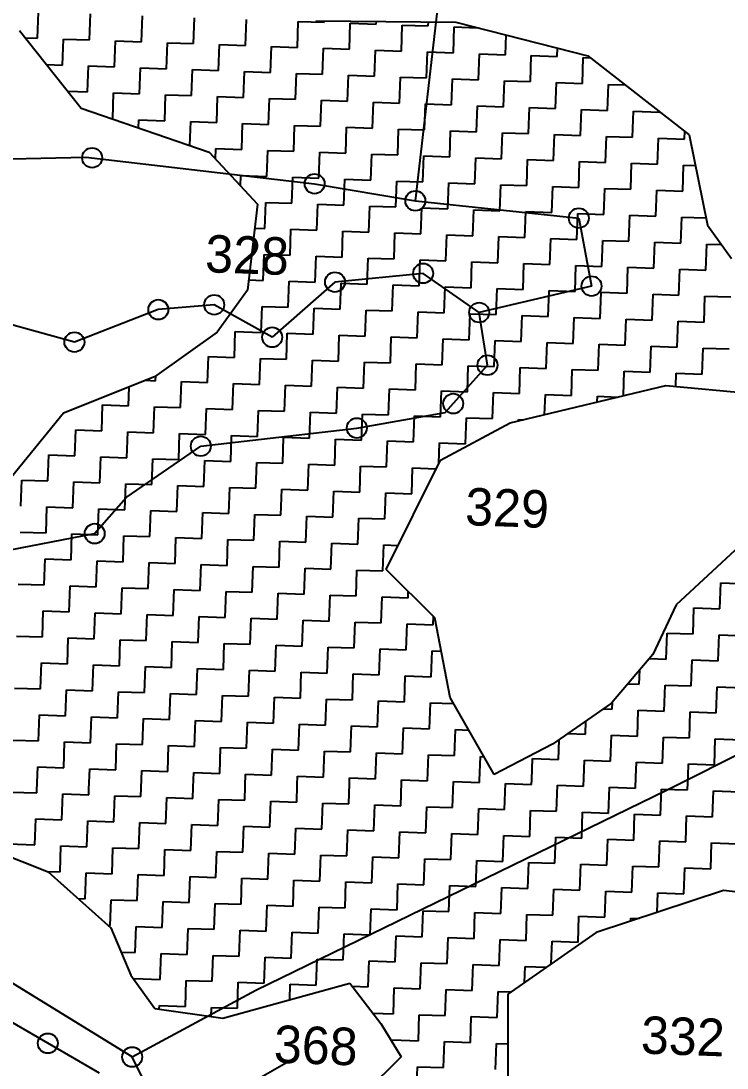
# Model space of a CAD drawing. Header units: metres. Extents: x 287345 to 291891, y 1993918 to 1999987.
# Drawn here: x 289343.8 to 289616.9, y 1997532 to 1997937 of the extents above; entities that cross this region are included whole.
import ezdxf
from ezdxf.enums import TextEntityAlignment as Align

# ---------------------------------------------------------------- set-up
doc = ezdxf.new("R2010")
doc.units = ezdxf.units.M
doc.header["$MEASUREMENT"] = 0
for name, color, linetype in [('POLY_HATCH', 12, 'Continuous'), ('POLY_PARCEL', 6, 'Continuous'), ('POLY_ROAD', 30, 'Continuous'), ('TEXT_PARCEL', 7, 'Continuous')]:
    doc.layers.add(name, color=color, linetype=linetype)
doc.styles.get("Standard").update_dxf_attribs({"font": 'arial.ttf'})
doc.styles.add('TEXT_MAP', font='')
doc.styles.get('TEXT_MAP').set_extended_font_data('Kruti Dev 050')
doc.dimstyles.get("Standard").update_dxf_attribs({"dimtxt": 0.18, "dimasz": 0.18, "dimexe": 0.18, "dimexo": 0.0625, "dimgap": 0.09, "dimtad": 0, "dimtih": 1, "dimtoh": 1, "dimdec": 4, "dimzin": 0, "dimdsep": 46, "dimtxsty": 'Standard', "dimcen": 0.09, "dimadec": 0, "dimazin": 0, "dimtfac": 1, "dimtdec": 4, "dimtofl": 0, "dimtmove": 0, "dimatfit": 3, "dimfxl": 1, "dimtolj": 1, "dimtzin": 0, "dimarcsym": 0})

msp = doc.modelspace()

# ---------------------------------------------------------------- linework, layer by layer
for centre in [(289371.3, 1997884.07), (289457.38, 1997874.03), (289496.35, 1997867.43), (289559.56, 1997860.75), (289499.34, 1997839.37), (289465.25, 1997836), (289564.51, 1997834.45), (289418.54, 1997827.21), (289396.91, 1997825.36), (289521.03, 1997824.23), (289440.97, 1997814.66), (289364.45, 1997812.79), (289524.23, 1997803.87), (289510.99, 1997789), (289473.7, 1997779.54), (289413.34, 1997772.53), (289372.28, 1997738.72), (289354.16, 1997541.58), (289386.8, 1997536.29)]:
    msp.add_circle(centre, 3.85)
at = {"layer": 'POLY_HATCH', "linetype": 'Continuous'}
for p, q in [((289350.17, 1997930.35), (289350.53, 1997940.41)), ((289370.28, 1997929.64), (289370.64, 1997939.7)), ((289390.39, 1997928.93), (289390.75, 1997938.99)), ((289410.5, 1997928.22), (289410.86, 1997938.27)), ((289430.61, 1997927.51), (289430.97, 1997937.56)), ((289450.72, 1997926.8), (289451.07, 1997936.85)), ((289451.07, 1997936.85), (289461.13, 1997936.5)), ((289461.13, 1997936.5), (289461.15, 1997936.99)), ((289470.83, 1997926.09), (289471.18, 1997936.14)), ((289471.18, 1997936.14), (289481.24, 1997935.78)), ((289481.24, 1997935.78), (289481.27, 1997936.8)), ((289490.94, 1997925.37), (289491.29, 1997935.43)), ((289491.29, 1997935.43), (289501.35, 1997935.07)), ((289501.35, 1997935.07), (289501.4, 1997936.6)), ((289511.05, 1997924.66), (289511.4, 1997934.72)), ((289511.4, 1997934.72), (289520.32, 1997934.4)), ((289531.16, 1997923.95), (289531.43, 1997931.59)), ((289345.34, 1997930.53), (289350.17, 1997930.35)), ((289359.87, 1997919.94), (289360.23, 1997930)), ((289360.23, 1997930), (289370.28, 1997929.64)), ((289379.98, 1997919.23), (289380.34, 1997929.29)), ((289380.34, 1997929.29), (289390.39, 1997928.93)), ((289400.09, 1997918.52), (289400.45, 1997928.58)), ((289400.45, 1997928.58), (289410.5, 1997928.22)), ((289420.2, 1997917.81), (289420.56, 1997927.86)), ((289420.56, 1997927.86), (289430.61, 1997927.51)), ((289440.31, 1997917.1), (289440.66, 1997927.15)), ((289440.66, 1997927.15), (289450.72, 1997926.8)), ((289460.42, 1997916.39), (289460.77, 1997926.44)), ((289460.77, 1997926.44), (289470.83, 1997926.09)), ((289480.53, 1997915.68), (289480.88, 1997925.73)), ((289480.88, 1997925.73), (289490.94, 1997925.37)), ((289500.64, 1997914.96), (289500.99, 1997925.02)), ((289500.99, 1997925.02), (289511.05, 1997924.66)), ((289520.74, 1997914.25), (289521.1, 1997924.31)), ((289521.1, 1997924.31), (289531.16, 1997923.95)), ((289540.85, 1997913.54), (289541.21, 1997923.59)), ((289541.21, 1997923.59), (289551.26, 1997923.24)), ((289551.26, 1997923.24), (289551.38, 1997926.53)), ((289353.6, 1997920.17), (289359.87, 1997919.94)), ((289369.57, 1997909.53), (289369.93, 1997919.59)), ((289369.93, 1997919.59), (289379.98, 1997919.23)), ((289560.96, 1997912.83), (289561.32, 1997922.88)), ((289561.32, 1997922.88), (289564.06, 1997922.79)), ((289389.68, 1997908.82), (289390.04, 1997918.88)), ((289390.04, 1997918.88), (289400.09, 1997918.52)), ((289409.79, 1997908.11), (289410.15, 1997918.17)), ((289410.15, 1997918.17), (289420.2, 1997917.81)), ((289429.9, 1997907.4), (289430.25, 1997917.45)), ((289430.25, 1997917.45), (289440.31, 1997917.1)), ((289450.01, 1997906.69), (289450.36, 1997916.74)), ((289450.36, 1997916.74), (289460.42, 1997916.39)), ((289470.12, 1997905.98), (289470.47, 1997916.03)), ((289470.47, 1997916.03), (289480.53, 1997915.68)), ((289490.23, 1997905.26), (289490.58, 1997915.32)), ((289490.58, 1997915.32), (289500.64, 1997914.96)), ((289510.33, 1997904.55), (289510.69, 1997914.61)), ((289510.69, 1997914.61), (289520.74, 1997914.25)), ((289530.44, 1997903.84), (289530.8, 1997913.9)), ((289530.8, 1997913.9), (289540.85, 1997913.54)), ((289550.55, 1997903.13), (289550.91, 1997913.18)), ((289550.91, 1997913.18), (289560.96, 1997912.83)), ((289570.66, 1997902.42), (289571.02, 1997912.47)), ((289571.02, 1997912.47), (289577.6, 1997912.24)), ((289361.87, 1997909.81), (289369.57, 1997909.53)), ((289379.27, 1997899.12), (289379.63, 1997909.18)), ((289379.63, 1997909.18), (289389.68, 1997908.82)), ((289399.38, 1997898.41), (289399.74, 1997908.47)), ((289399.74, 1997908.47), (289409.79, 1997908.11)), ((289419.49, 1997897.7), (289419.84, 1997907.76)), ((289419.84, 1997907.76), (289429.9, 1997907.4)), ((289439.6, 1997896.99), (289439.95, 1997907.04)), ((289439.95, 1997907.04), (289450.01, 1997906.69)), ((289459.71, 1997896.28), (289460.06, 1997906.33)), ((289460.06, 1997906.33), (289470.12, 1997905.98)), ((289479.82, 1997895.57), (289480.17, 1997905.62)), ((289480.17, 1997905.62), (289490.23, 1997905.26)), ((289499.92, 1997894.85), (289500.28, 1997904.91)), ((289500.28, 1997904.91), (289510.33, 1997904.55)), ((289520.03, 1997894.14), (289520.39, 1997904.2)), ((289520.39, 1997904.2), (289530.44, 1997903.84)), ((289540.14, 1997893.43), (289540.5, 1997903.49)), ((289540.5, 1997903.49), (289550.55, 1997903.13)), ((289560.25, 1997892.72), (289560.61, 1997902.77)), ((289560.61, 1997902.77), (289570.66, 1997902.42)), ((289379.01, 1997899.13), (289379.27, 1997899.12)), ((289389.21, 1997895.62), (289389.32, 1997898.77)), ((289389.32, 1997898.77), (289399.38, 1997898.41)), ((289580.36, 1997892.01), (289580.72, 1997902.06)), ((289580.72, 1997902.06), (289590.77, 1997901.71)), ((289590.77, 1997901.71), (289590.78, 1997901.97)), ((289409.11, 1997888.77), (289409.43, 1997898.06)), ((289409.43, 1997898.06), (289419.49, 1997897.7)), ((289429.19, 1997887.29), (289429.54, 1997897.35)), ((289429.54, 1997897.35), (289439.6, 1997896.99)), ((289449.3, 1997886.58), (289449.65, 1997896.63)), ((289449.65, 1997896.63), (289459.71, 1997896.28)), ((289469.4, 1997885.87), (289469.76, 1997895.92)), ((289469.76, 1997895.92), (289479.82, 1997895.57)), ((289489.51, 1997885.16), (289489.87, 1997895.21)), ((289489.87, 1997895.21), (289499.92, 1997894.85)), ((289509.62, 1997884.44), (289509.98, 1997894.5)), ((289509.98, 1997894.5), (289520.03, 1997894.14)), ((289529.73, 1997883.73), (289530.09, 1997893.79)), ((289530.09, 1997893.79), (289540.14, 1997893.43)), ((289549.84, 1997883.02), (289550.2, 1997893.08)), ((289550.2, 1997893.08), (289560.25, 1997892.72)), ((289569.95, 1997882.31), (289570.31, 1997892.36)), ((289570.31, 1997892.36), (289580.36, 1997892.01)), ((289590.06, 1997881.6), (289590.41, 1997891.65)), ((289590.41, 1997891.65), (289600.47, 1997891.3)), ((289600.47, 1997891.3), (289600.58, 1997894.34)), ((289418.99, 1997883.6), (289419.13, 1997887.65)), ((289419.13, 1997887.65), (289429.19, 1997887.29)), ((289438.89, 1997876.88), (289439.24, 1997886.93)), ((289439.24, 1997886.93), (289449.3, 1997886.58)), ((289458.99, 1997876.17), (289459.35, 1997886.22)), ((289459.35, 1997886.22), (289469.4, 1997885.87)), ((289479.1, 1997875.46), (289479.46, 1997885.51)), ((289479.46, 1997885.51), (289489.51, 1997885.16)), ((289499.21, 1997874.75), (289499.57, 1997884.8)), ((289499.57, 1997884.8), (289509.62, 1997884.44)), ((289519.32, 1997874.03), (289519.68, 1997884.09)), ((289519.68, 1997884.09), (289529.73, 1997883.73)), ((289539.43, 1997873.32), (289539.79, 1997883.38)), ((289539.79, 1997883.38), (289549.84, 1997883.02)), ((289559.54, 1997872.61), (289559.9, 1997882.67)), ((289559.9, 1997882.67), (289569.95, 1997882.31)), ((289579.65, 1997871.9), (289580, 1997881.95)), ((289580, 1997881.95), (289590.06, 1997881.6)), ((289599.76, 1997871.19), (289600.11, 1997881.24)), ((289600.11, 1997881.24), (289604.71, 1997881.08)), ((289428.69, 1997873.2), (289428.83, 1997877.24)), ((289428.83, 1997877.24), (289438.89, 1997876.88)), ((289448.58, 1997866.47), (289448.94, 1997876.52)), ((289448.94, 1997876.52), (289458.99, 1997876.17)), ((289468.69, 1997865.76), (289469.05, 1997875.81)), ((289469.05, 1997875.81), (289479.1, 1997875.46)), ((289488.8, 1997865.05), (289489.16, 1997875.1)), ((289489.16, 1997875.1), (289499.21, 1997874.75)), ((289508.91, 1997864.34), (289509.27, 1997874.39)), ((289509.27, 1997874.39), (289519.32, 1997874.03)), ((289529.02, 1997863.62), (289529.38, 1997873.68)), ((289529.38, 1997873.68), (289539.43, 1997873.32)), ((289549.13, 1997862.91), (289549.49, 1997872.97)), ((289549.49, 1997872.97), (289559.54, 1997872.61)), ((289569.24, 1997862.2), (289569.59, 1997872.26)), ((289569.59, 1997872.26), (289579.65, 1997871.9)), ((289589.35, 1997861.49), (289589.7, 1997871.54)), ((289589.7, 1997871.54), (289599.76, 1997871.19)), ((289438.17, 1997856.77), (289438.53, 1997866.83)), ((289438.53, 1997866.83), (289448.58, 1997866.47)), ((289458.28, 1997856.06), (289458.64, 1997866.11)), ((289458.64, 1997866.11), (289468.69, 1997865.76)), ((289478.39, 1997855.35), (289478.75, 1997865.4)), ((289478.75, 1997865.4), (289488.8, 1997865.05)), ((289498.5, 1997854.64), (289498.86, 1997864.69)), ((289498.86, 1997864.69), (289508.91, 1997864.34)), ((289518.61, 1997853.93), (289518.97, 1997863.98)), ((289518.97, 1997863.98), (289529.02, 1997863.62)), ((289538.72, 1997853.21), (289539.07, 1997863.27)), ((289539.07, 1997863.27), (289549.13, 1997862.91)), ((289558.83, 1997852.5), (289559.18, 1997862.56)), ((289559.18, 1997862.56), (289569.24, 1997862.2)), ((289578.94, 1997851.79), (289579.29, 1997861.84)), ((289579.29, 1997861.84), (289589.35, 1997861.49)), ((289599.05, 1997851.08), (289599.4, 1997861.13)), ((289599.4, 1997861.13), (289608.83, 1997860.8)), ((289434.23, 1997856.91), (289438.17, 1997856.77)), ((289447.87, 1997846.36), (289448.23, 1997856.42)), ((289448.23, 1997856.42), (289458.28, 1997856.06)), ((289467.98, 1997845.65), (289468.34, 1997855.7)), ((289468.34, 1997855.7), (289478.39, 1997855.35)), ((289488.09, 1997844.94), (289488.45, 1997854.99)), ((289488.45, 1997854.99), (289498.5, 1997854.64)), ((289508.2, 1997844.23), (289508.56, 1997854.28)), ((289508.56, 1997854.28), (289518.61, 1997853.93)), ((289528.31, 1997843.51), (289528.66, 1997853.57)), ((289528.66, 1997853.57), (289538.72, 1997853.21)), ((289548.42, 1997842.8), (289548.77, 1997852.86)), ((289548.77, 1997852.86), (289558.83, 1997852.5)), ((289568.53, 1997842.09), (289568.88, 1997852.15)), ((289568.88, 1997852.15), (289578.94, 1997851.79)), ((289588.64, 1997841.38), (289588.99, 1997851.43)), ((289588.99, 1997851.43), (289599.05, 1997851.08)), ((289608.74, 1997840.67), (289609.1, 1997850.72)), ((289609.1, 1997850.72), (289614.81, 1997850.52)), ((289437.46, 1997836.66), (289437.82, 1997846.72)), ((289437.82, 1997846.72), (289447.87, 1997846.36)), ((289457.57, 1997835.95), (289457.93, 1997846.01)), ((289457.93, 1997846.01), (289467.98, 1997845.65)), ((289477.68, 1997835.24), (289478.04, 1997845.29)), ((289478.04, 1997845.29), (289488.09, 1997844.94)), ((289497.79, 1997834.53), (289498.15, 1997844.58)), ((289498.15, 1997844.58), (289508.2, 1997844.23)), ((289517.9, 1997833.82), (289518.25, 1997843.87)), ((289518.25, 1997843.87), (289528.31, 1997843.51)), ((289538.01, 1997833.1), (289538.36, 1997843.16)), ((289538.36, 1997843.16), (289548.42, 1997842.8)), ((289558.12, 1997832.39), (289558.47, 1997842.45)), ((289558.47, 1997842.45), (289568.53, 1997842.09)), ((289578.23, 1997831.68), (289578.58, 1997841.74)), ((289578.58, 1997841.74), (289588.64, 1997841.38)), ((289598.33, 1997830.97), (289598.69, 1997841.02)), ((289598.69, 1997841.02), (289608.74, 1997840.67)), ((289431.84, 1997836.86), (289437.46, 1997836.66)), ((289447.16, 1997826.25), (289447.52, 1997836.31)), ((289447.52, 1997836.31), (289457.57, 1997835.95)), ((289467.27, 1997825.54), (289467.63, 1997835.59)), ((289467.63, 1997835.59), (289477.68, 1997835.24)), ((289487.38, 1997824.83), (289487.74, 1997834.88)), ((289487.74, 1997834.88), (289497.79, 1997834.53)), ((289507.49, 1997824.12), (289507.84, 1997834.17)), ((289507.84, 1997834.17), (289517.9, 1997833.82)), ((289527.6, 1997823.41), (289527.95, 1997833.46)), ((289527.95, 1997833.46), (289538.01, 1997833.1)), ((289547.71, 1997822.69), (289548.06, 1997832.75)), ((289548.06, 1997832.75), (289558.12, 1997832.39)), ((289567.82, 1997821.98), (289568.17, 1997832.04)), ((289568.17, 1997832.04), (289578.23, 1997831.68)), ((289587.92, 1997821.27), (289588.28, 1997831.33)), ((289588.28, 1997831.33), (289598.33, 1997830.97)), ((289608.03, 1997820.56), (289608.39, 1997830.61)), ((289608.39, 1997830.61), (289618.44, 1997830.26)), ((289436.75, 1997816.55), (289437.11, 1997826.61)), ((289437.11, 1997826.61), (289447.16, 1997826.25)), ((289456.86, 1997815.84), (289457.22, 1997825.9)), ((289457.22, 1997825.9), (289467.27, 1997825.54)), ((289476.97, 1997815.13), (289477.32, 1997825.18)), ((289477.32, 1997825.18), (289487.38, 1997824.83)), ((289497.08, 1997814.42), (289497.43, 1997824.47)), ((289497.43, 1997824.47), (289507.49, 1997824.12)), ((289517.19, 1997813.71), (289517.54, 1997823.76)), ((289517.54, 1997823.76), (289527.6, 1997823.41)), ((289537.3, 1997813), (289537.65, 1997823.05)), ((289537.65, 1997823.05), (289547.71, 1997822.69)), ((289557.4, 1997812.28), (289557.76, 1997822.34)), ((289557.76, 1997822.34), (289567.82, 1997821.98)), ((289577.51, 1997811.57), (289577.87, 1997821.63)), ((289577.87, 1997821.63), (289587.92, 1997821.27)), ((289597.62, 1997810.86), (289597.98, 1997820.92)), ((289597.98, 1997820.92), (289608.03, 1997820.56)), ((289426.34, 1997806.85), (289426.7, 1997816.91)), ((289426.7, 1997816.91), (289436.75, 1997816.55)), ((289446.45, 1997806.14), (289446.81, 1997816.2)), ((289446.81, 1997816.2), (289456.86, 1997815.84)), ((289466.56, 1997805.43), (289466.91, 1997815.49)), ((289466.91, 1997815.49), (289476.97, 1997815.13)), ((289486.67, 1997804.72), (289487.02, 1997814.77)), ((289487.02, 1997814.77), (289497.08, 1997814.42)), ((289506.78, 1997804.01), (289507.13, 1997814.06)), ((289507.13, 1997814.06), (289517.19, 1997813.71)), ((289526.89, 1997803.3), (289527.24, 1997813.35)), ((289527.24, 1997813.35), (289537.3, 1997813)), ((289546.99, 1997802.59), (289547.35, 1997812.64)), ((289547.35, 1997812.64), (289557.4, 1997812.28)), ((289567.1, 1997801.87), (289567.46, 1997811.93)), ((289567.46, 1997811.93), (289577.51, 1997811.57)), ((289587.21, 1997801.16), (289587.57, 1997811.22)), ((289587.57, 1997811.22), (289597.62, 1997810.86)), ((289607.32, 1997800.45), (289607.68, 1997810.5)), ((289607.68, 1997810.5), (289617.73, 1997810.15)), ((289415.93, 1997797.16), (289416.29, 1997807.21)), ((289416.29, 1997807.21), (289426.34, 1997806.85)), ((289436.04, 1997796.44), (289436.4, 1997806.5)), ((289436.4, 1997806.5), (289446.45, 1997806.14)), ((289456.15, 1997795.73), (289456.5, 1997805.79)), ((289456.5, 1997805.79), (289466.56, 1997805.43)), ((289476.26, 1997795.02), (289476.61, 1997805.08)), ((289476.61, 1997805.08), (289486.67, 1997804.72)), ((289496.37, 1997794.31), (289496.72, 1997804.36)), ((289496.72, 1997804.36), (289506.78, 1997804.01)), ((289516.48, 1997793.6), (289516.83, 1997803.65)), ((289516.83, 1997803.65), (289526.89, 1997803.3)), ((289536.58, 1997792.89), (289536.94, 1997802.94)), ((289536.94, 1997802.94), (289546.99, 1997802.59)), ((289556.69, 1997792.17), (289557.05, 1997802.23)), ((289557.05, 1997802.23), (289567.1, 1997801.87)), ((289576.82, 1997792.08), (289577.16, 1997801.52)), ((289577.16, 1997801.52), (289587.21, 1997801.16)), ((289391.92, 1997798.01), (289395.82, 1997797.87)), ((289395.82, 1997797.87), (289395.89, 1997799.73)), ((289405.52, 1997787.46), (289405.88, 1997797.51)), ((289405.88, 1997797.51), (289415.93, 1997797.16)), ((289597.09, 1997795.69), (289597.27, 1997800.81)), ((289597.27, 1997800.81), (289607.32, 1997800.45)), ((289385.41, 1997788.17), (289385.67, 1997795.52)), ((289425.63, 1997786.75), (289425.98, 1997796.8)), ((289425.98, 1997796.8), (289436.04, 1997796.44)), ((289445.74, 1997786.03), (289446.09, 1997796.09)), ((289446.09, 1997796.09), (289456.15, 1997795.73)), ((289465.85, 1997785.32), (289466.2, 1997795.38)), ((289466.2, 1997795.38), (289476.26, 1997795.02)), ((289485.96, 1997784.61), (289486.31, 1997794.67)), ((289486.31, 1997794.67), (289496.37, 1997794.31)), ((289506.07, 1997783.9), (289506.42, 1997793.95)), ((289506.42, 1997793.95), (289516.48, 1997793.6)), ((289526.17, 1997783.19), (289526.53, 1997793.24)), ((289526.53, 1997793.24), (289536.58, 1997792.89)), ((289546.36, 1997784.73), (289546.64, 1997792.53)), ((289546.64, 1997792.53), (289556.69, 1997792.17)), ((289566.67, 1997789.63), (289566.75, 1997791.82)), ((289566.75, 1997791.82), (289574.6, 1997791.54)), ((289375, 1997778.47), (289375.36, 1997788.52)), ((289375.36, 1997788.52), (289385.41, 1997788.17)), ((289395.11, 1997777.76), (289395.47, 1997787.81)), ((289395.47, 1997787.81), (289405.52, 1997787.46)), ((289415.22, 1997777.05), (289415.57, 1997787.1)), ((289415.57, 1997787.1), (289425.63, 1997786.75)), ((289435.33, 1997776.34), (289435.68, 1997786.39)), ((289435.68, 1997786.39), (289445.74, 1997786.03)), ((289455.44, 1997775.62), (289455.79, 1997785.68)), ((289455.79, 1997785.68), (289465.85, 1997785.32)), ((289475.55, 1997774.91), (289475.9, 1997784.97)), ((289475.9, 1997784.97), (289485.96, 1997784.61)), ((289495.65, 1997774.2), (289496.01, 1997784.26)), ((289496.01, 1997784.26), (289506.07, 1997783.9)), ((289515.76, 1997773.49), (289516.12, 1997783.54)), ((289516.12, 1997783.54), (289526.17, 1997783.19)), ((289536.21, 1997782.28), (289536.23, 1997782.83)), ((289536.23, 1997782.83), (289538.2, 1997782.76)), ((289364.59, 1997768.77), (289364.95, 1997778.83)), ((289364.95, 1997778.83), (289375, 1997778.47)), ((289384.7, 1997768.06), (289385.06, 1997778.11)), ((289385.06, 1997778.11), (289395.11, 1997777.76)), ((289404.81, 1997767.35), (289405.16, 1997777.4)), ((289405.16, 1997777.4), (289415.22, 1997777.05)), ((289424.92, 1997766.64), (289425.27, 1997776.69)), ((289425.27, 1997776.69), (289435.33, 1997776.34)), ((289445.03, 1997765.93), (289445.38, 1997775.98)), ((289445.38, 1997775.98), (289455.44, 1997775.62)), ((289465.14, 1997765.21), (289465.49, 1997775.27)), ((289465.49, 1997775.27), (289475.55, 1997774.91)), ((289485.24, 1997764.5), (289485.6, 1997774.56)), ((289485.6, 1997774.56), (289495.65, 1997774.2)), ((289505.43, 1997765.88), (289505.71, 1997773.84)), ((289505.71, 1997773.84), (289515.76, 1997773.49)), ((289354.18, 1997759.07), (289354.54, 1997769.13)), ((289354.54, 1997769.13), (289364.59, 1997768.77)), ((289374.29, 1997758.36), (289374.65, 1997768.42)), ((289374.65, 1997768.42), (289384.7, 1997768.06)), ((289394.4, 1997757.65), (289394.75, 1997767.7)), ((289394.75, 1997767.7), (289404.81, 1997767.35)), ((289414.51, 1997756.94), (289414.86, 1997766.99)), ((289414.86, 1997766.99), (289424.92, 1997766.64)), ((289434.62, 1997756.23), (289434.97, 1997766.28)), ((289434.97, 1997766.28), (289445.03, 1997765.93)), ((289454.73, 1997755.51), (289455.08, 1997765.57)), ((289455.08, 1997765.57), (289465.14, 1997765.21)), ((289474.83, 1997754.8), (289475.19, 1997764.86)), ((289475.19, 1997764.86), (289485.24, 1997764.5)), ((289494.94, 1997754.09), (289495.3, 1997764.15)), ((289495.3, 1997764.15), (289504.41, 1997763.82)), ((289343.77, 1997749.37), (289344.13, 1997759.43)), ((289344.13, 1997759.43), (289354.18, 1997759.07)), ((289363.88, 1997748.66), (289364.23, 1997758.72)), ((289364.23, 1997758.72), (289374.29, 1997758.36)), ((289383.99, 1997747.95), (289384.34, 1997758.01)), ((289384.34, 1997758.01), (289394.4, 1997757.65)), ((289404.1, 1997747.24), (289404.45, 1997757.29)), ((289404.45, 1997757.29), (289414.51, 1997756.94)), ((289424.21, 1997746.53), (289424.56, 1997756.58)), ((289424.56, 1997756.58), (289434.62, 1997756.23)), ((289444.31, 1997745.82), (289444.67, 1997755.87)), ((289444.67, 1997755.87), (289454.73, 1997755.51)), ((289464.42, 1997745.1), (289464.78, 1997755.16)), ((289464.78, 1997755.16), (289474.83, 1997754.8)), ((289484.53, 1997744.39), (289484.89, 1997754.45)), ((289484.89, 1997754.45), (289494.94, 1997754.09)), ((289353.47, 1997738.96), (289353.82, 1997749.02)), ((289353.82, 1997749.02), (289363.88, 1997748.66)), ((289373.58, 1997738.25), (289373.93, 1997748.31)), ((289373.93, 1997748.31), (289383.99, 1997747.95)), ((289393.69, 1997737.54), (289394.04, 1997747.6)), ((289394.04, 1997747.6), (289404.1, 1997747.24)), ((289413.8, 1997736.83), (289414.15, 1997746.88)), ((289414.15, 1997746.88), (289424.21, 1997746.53)), ((289433.9, 1997736.12), (289434.26, 1997746.17)), ((289434.26, 1997746.17), (289444.31, 1997745.82)), ((289454.01, 1997735.41), (289454.37, 1997745.46)), ((289454.37, 1997745.46), (289464.42, 1997745.1)), ((289474.12, 1997734.69), (289474.48, 1997744.75)), ((289474.48, 1997744.75), (289484.53, 1997744.39)), ((289494.59, 1997744.04), (289494.61, 1997744.04)), ((289494.59, 1997743.98), (289494.59, 1997744.04)), ((289343.41, 1997739.32), (289353.47, 1997738.96)), ((289363.17, 1997728.55), (289363.52, 1997738.61)), ((289363.52, 1997738.61), (289373.58, 1997738.25)), ((289383.28, 1997727.84), (289383.63, 1997737.9)), ((289383.63, 1997737.9), (289393.69, 1997737.54)), ((289403.39, 1997727.13), (289403.74, 1997737.18)), ((289403.74, 1997737.18), (289413.8, 1997736.83)), ((289423.49, 1997726.42), (289423.85, 1997736.47)), ((289423.85, 1997736.47), (289433.9, 1997736.12)), ((289443.6, 1997725.71), (289443.96, 1997735.76)), ((289443.96, 1997735.76), (289454.01, 1997735.41)), ((289463.71, 1997725), (289464.07, 1997735.05)), ((289464.07, 1997735.05), (289474.12, 1997734.69)), ((289483.82, 1997724.28), (289484.18, 1997734.34)), ((289484.18, 1997734.34), (289489.71, 1997734.14)), ((289352.76, 1997718.85), (289353.11, 1997728.91)), ((289353.11, 1997728.91), (289363.17, 1997728.55)), ((289372.87, 1997718.14), (289373.22, 1997728.2)), ((289373.22, 1997728.2), (289383.28, 1997727.84)), ((289392.98, 1997717.43), (289393.33, 1997727.49)), ((289393.33, 1997727.49), (289403.39, 1997727.13)), ((289413.08, 1997716.72), (289413.44, 1997726.77)), ((289413.44, 1997726.77), (289423.49, 1997726.42)), ((289433.19, 1997716.01), (289433.55, 1997726.06)), ((289433.55, 1997726.06), (289443.6, 1997725.71)), ((289453.3, 1997715.3), (289453.66, 1997725.35)), ((289453.66, 1997725.35), (289463.71, 1997725)), ((289473.41, 1997714.59), (289473.77, 1997724.64)), ((289473.77, 1997724.64), (289483.82, 1997724.28)), ((289342.7, 1997719.21), (289352.76, 1997718.85)), ((289362.46, 1997708.44), (289362.81, 1997718.5)), ((289362.81, 1997718.5), (289372.87, 1997718.14)), ((289382.56, 1997707.73), (289382.92, 1997717.79)), ((289382.92, 1997717.79), (289392.98, 1997717.43)), ((289402.67, 1997707.02), (289403.03, 1997717.08)), ((289403.03, 1997717.08), (289413.08, 1997716.72)), ((289614.17, 1997709.6), (289614.53, 1997719.66)), ((289614.53, 1997719.66), (289624.58, 1997719.3)), ((289422.78, 1997706.31), (289423.14, 1997716.36)), ((289423.14, 1997716.36), (289433.19, 1997716.01)), ((289442.89, 1997705.6), (289443.25, 1997715.65)), ((289443.25, 1997715.65), (289453.3, 1997715.3)), ((289463, 1997704.89), (289463.36, 1997714.94)), ((289463.36, 1997714.94), (289473.41, 1997714.59)), ((289483.11, 1997704.18), (289483.47, 1997714.23)), ((289483.47, 1997714.23), (289493.52, 1997713.87)), ((289493.52, 1997713.87), (289493.61, 1997716.37)), ((289352.05, 1997698.75), (289352.4, 1997708.8)), ((289352.4, 1997708.8), (289362.46, 1997708.44)), ((289603.76, 1997699.91), (289604.12, 1997709.96)), ((289604.12, 1997709.96), (289614.17, 1997709.6)), ((289372.15, 1997698.03), (289372.51, 1997708.09)), ((289372.51, 1997708.09), (289382.56, 1997707.73)), ((289392.26, 1997697.32), (289392.62, 1997707.38)), ((289392.62, 1997707.38), (289402.67, 1997707.02)), ((289412.37, 1997696.61), (289412.73, 1997706.67)), ((289412.73, 1997706.67), (289422.78, 1997706.31)), ((289432.48, 1997695.9), (289432.84, 1997705.95)), ((289432.84, 1997705.95), (289442.89, 1997705.6)), ((289452.59, 1997695.19), (289452.95, 1997705.24)), ((289452.95, 1997705.24), (289463, 1997704.89)), ((289472.7, 1997694.48), (289473.06, 1997704.53)), ((289473.06, 1997704.53), (289483.11, 1997704.18)), ((289503.22, 1997703.46), (289503.33, 1997706.68)), ((289492.81, 1997693.76), (289493.16, 1997703.82)), ((289493.16, 1997703.82), (289503.22, 1997703.46)), ((289593.35, 1997690.21), (289593.71, 1997700.26)), ((289593.71, 1997700.26), (289603.76, 1997699.91)), ((289341.99, 1997699.1), (289352.05, 1997698.75)), ((289361.74, 1997688.34), (289362.1, 1997698.39)), ((289362.1, 1997698.39), (289372.15, 1997698.03)), ((289381.85, 1997687.62), (289382.21, 1997697.68)), ((289382.21, 1997697.68), (289392.26, 1997697.32)), ((289401.96, 1997686.91), (289402.32, 1997696.97)), ((289402.32, 1997696.97), (289412.37, 1997696.61)), ((289422.07, 1997686.2), (289422.43, 1997696.26)), ((289422.43, 1997696.26), (289432.48, 1997695.9)), ((289613.46, 1997689.5), (289613.82, 1997699.55)), ((289613.82, 1997699.55), (289623.87, 1997699.19)), ((289442.18, 1997685.49), (289442.54, 1997695.54)), ((289442.54, 1997695.54), (289452.59, 1997695.19)), ((289462.29, 1997684.78), (289462.64, 1997694.83)), ((289462.64, 1997694.83), (289472.7, 1997694.48)), ((289482.4, 1997684.07), (289482.75, 1997694.12)), ((289482.75, 1997694.12), (289492.81, 1997693.76)), ((289502.51, 1997683.35), (289502.86, 1997693.41)), ((289502.86, 1997693.41), (289506.35, 1997693.29)), ((289351.33, 1997678.64), (289351.69, 1997688.69)), ((289351.69, 1997688.69), (289361.74, 1997688.34)), ((289586.9, 1997690.44), (289593.35, 1997690.21)), ((289603.05, 1997679.8), (289603.41, 1997689.85)), ((289603.41, 1997689.85), (289613.46, 1997689.5)), ((289371.44, 1997677.93), (289371.8, 1997687.98)), ((289371.8, 1997687.98), (289381.85, 1997687.62)), ((289391.55, 1997677.21), (289391.91, 1997687.27)), ((289391.91, 1997687.27), (289401.96, 1997686.91)), ((289411.66, 1997676.5), (289412.02, 1997686.56)), ((289412.02, 1997686.56), (289422.07, 1997686.2)), ((289431.77, 1997675.79), (289432.13, 1997685.84)), ((289432.13, 1997685.84), (289442.18, 1997685.49)), ((289451.88, 1997675.08), (289452.23, 1997685.13)), ((289452.23, 1997685.13), (289462.29, 1997684.78)), ((289471.99, 1997674.37), (289472.34, 1997684.42)), ((289472.34, 1997684.42), (289482.4, 1997684.07)), ((289582.94, 1997680.51), (289583.14, 1997685.99)), ((289492.1, 1997673.66), (289492.45, 1997683.71)), ((289492.45, 1997683.71), (289502.51, 1997683.35)), ((289578.63, 1997680.66), (289582.94, 1997680.51)), ((289592.64, 1997670.1), (289593, 1997680.15)), ((289593, 1997680.15), (289603.05, 1997679.8)), ((289341.28, 1997678.99), (289351.33, 1997678.64)), ((289361.03, 1997668.23), (289361.39, 1997678.28)), ((289361.39, 1997678.28), (289371.44, 1997677.93)), ((289381.14, 1997667.51), (289381.5, 1997677.57)), ((289381.5, 1997677.57), (289391.55, 1997677.21)), ((289401.25, 1997666.8), (289401.61, 1997676.86)), ((289401.61, 1997676.86), (289411.66, 1997676.5)), ((289421.36, 1997666.09), (289421.72, 1997676.15)), ((289421.72, 1997676.15), (289431.77, 1997675.79)), ((289612.75, 1997669.39), (289613.11, 1997679.44)), ((289613.11, 1997679.44), (289623.16, 1997679.09)), ((289441.47, 1997665.38), (289441.82, 1997675.43)), ((289441.82, 1997675.43), (289451.88, 1997675.08)), ((289461.58, 1997664.67), (289461.93, 1997674.72)), ((289461.93, 1997674.72), (289471.99, 1997674.37)), ((289481.69, 1997663.96), (289482.04, 1997674.01)), ((289482.04, 1997674.01), (289492.1, 1997673.66)), ((289501.8, 1997663.25), (289502.15, 1997673.3)), ((289502.15, 1997673.3), (289511.11, 1997672.98)), ((289572.53, 1997670.81), (289572.63, 1997673.55)), ((289350.62, 1997658.53), (289350.98, 1997668.58)), ((289350.98, 1997668.58), (289361.03, 1997668.23)), ((289370.73, 1997657.82), (289371.09, 1997667.87)), ((289371.09, 1997667.87), (289381.14, 1997667.51)), ((289569.12, 1997670.93), (289572.53, 1997670.81)), ((289582.23, 1997660.4), (289582.59, 1997670.45)), ((289582.59, 1997670.45), (289592.64, 1997670.1)), ((289602.34, 1997659.69), (289602.7, 1997669.74)), ((289602.7, 1997669.74), (289612.75, 1997669.39)), ((289390.84, 1997657.1), (289391.2, 1997667.16)), ((289391.2, 1997667.16), (289401.25, 1997666.8)), ((289410.95, 1997656.39), (289411.31, 1997666.45)), ((289411.31, 1997666.45), (289421.36, 1997666.09)), ((289431.06, 1997655.68), (289431.41, 1997665.74)), ((289431.41, 1997665.74), (289441.47, 1997665.38)), ((289451.17, 1997654.97), (289451.52, 1997665.02)), ((289451.52, 1997665.02), (289461.58, 1997664.67)), ((289471.28, 1997654.26), (289471.63, 1997664.31)), ((289471.63, 1997664.31), (289481.69, 1997663.96)), ((289562.12, 1997661.11), (289562.3, 1997666.19)), ((289491.39, 1997653.55), (289491.74, 1997663.6)), ((289491.74, 1997663.6), (289501.8, 1997663.25)), ((289511.49, 1997652.84), (289511.85, 1997662.89)), ((289511.85, 1997662.89), (289516.98, 1997662.71)), ((289555.35, 1997661.35), (289562.12, 1997661.11)), ((289571.82, 1997650.7), (289572.18, 1997660.75)), ((289572.18, 1997660.75), (289582.23, 1997660.4)), ((289591.93, 1997649.99), (289592.29, 1997660.04)), ((289592.29, 1997660.04), (289602.34, 1997659.69)), ((289340.57, 1997658.88), (289350.62, 1997658.53)), ((289360.32, 1997648.12), (289360.68, 1997658.17)), ((289360.68, 1997658.17), (289370.73, 1997657.82)), ((289380.43, 1997647.41), (289380.79, 1997657.46)), ((289380.79, 1997657.46), (289390.84, 1997657.1)), ((289400.54, 1997646.69), (289400.89, 1997656.75)), ((289400.89, 1997656.75), (289410.95, 1997656.39)), ((289420.65, 1997645.98), (289421, 1997656.04)), ((289421, 1997656.04), (289431.06, 1997655.68)), ((289551.71, 1997651.41), (289551.98, 1997659.01)), ((289612.04, 1997649.28), (289612.39, 1997659.33)), ((289612.39, 1997659.33), (289622.45, 1997658.98)), ((289440.76, 1997645.27), (289441.11, 1997655.33)), ((289441.11, 1997655.33), (289451.17, 1997654.97)), ((289460.87, 1997644.56), (289461.22, 1997654.61)), ((289461.22, 1997654.61), (289471.28, 1997654.26)), ((289480.98, 1997643.85), (289481.33, 1997653.9)), ((289481.33, 1997653.9), (289491.39, 1997653.55)), ((289501.08, 1997643.14), (289501.44, 1997653.19)), ((289501.44, 1997653.19), (289511.49, 1997652.84)), ((289521.22, 1997643.2), (289521.55, 1997652.48)), ((289521.55, 1997652.48), (289522.86, 1997652.43)), ((289541.37, 1997643.66), (289541.66, 1997651.77)), ((289541.66, 1997651.77), (289551.71, 1997651.41)), ((289349.94, 1997639.33), (289350.27, 1997648.47)), ((289350.27, 1997648.47), (289360.32, 1997648.12)), ((289370.09, 1997639.78), (289370.38, 1997647.76)), ((289370.38, 1997647.76), (289380.43, 1997647.41)), ((289561.52, 1997644.12), (289561.77, 1997651.06)), ((289561.77, 1997651.06), (289571.82, 1997650.7)), ((289581.67, 1997644.57), (289581.88, 1997650.34)), ((289581.88, 1997650.34), (289591.93, 1997649.99)), ((289601.82, 1997645.03), (289601.98, 1997649.63)), ((289601.98, 1997649.63), (289612.04, 1997649.28)), ((289390.24, 1997640.24), (289390.48, 1997647.05)), ((289390.48, 1997647.05), (289400.54, 1997646.69)), ((289410.39, 1997640.7), (289410.59, 1997646.34)), ((289410.59, 1997646.34), (289420.65, 1997645.98)), ((289430.54, 1997641.15), (289430.7, 1997645.63)), ((289430.7, 1997645.63), (289440.76, 1997645.27)), ((289450.69, 1997641.61), (289450.81, 1997644.92)), ((289450.81, 1997644.92), (289460.87, 1997644.56)), ((289470.84, 1997642.06), (289470.92, 1997644.2)), ((289470.92, 1997644.2), (289480.98, 1997643.85)), ((289541.3, 1997641.71), (289541.37, 1997643.66)), ((289561.41, 1997641), (289561.52, 1997644.12)), ((289581.52, 1997640.29), (289581.67, 1997644.57)), ((289601.63, 1997639.58), (289601.82, 1997645.03)), ((289370.02, 1997637.71), (289370.09, 1997639.78)), ((289390.13, 1997637), (289390.24, 1997640.24)), ((289410.24, 1997636.28), (289410.39, 1997640.7)), ((289430.35, 1997635.57), (289430.54, 1997641.15)), ((289450.46, 1997634.86), (289450.69, 1997641.61)), ((289470.56, 1997634.15), (289470.84, 1997642.06)), ((289490.67, 1997633.44), (289491, 1997642.52)), ((289491, 1997642.52), (289491.03, 1997643.49)), ((289491.03, 1997643.49), (289501.08, 1997643.14)), ((289510.78, 1997632.73), (289511.14, 1997642.78)), ((289511.14, 1997642.78), (289521.19, 1997642.42)), ((289521.19, 1997642.42), (289521.22, 1997643.2)), ((289530.89, 1997632.01), (289531.25, 1997642.07)), ((289531.25, 1997642.07), (289541.3, 1997641.71)), ((289551, 1997631.3), (289551.36, 1997641.36)), ((289551.36, 1997641.36), (289561.41, 1997641)), ((289571.11, 1997630.59), (289571.47, 1997640.65)), ((289571.47, 1997640.65), (289581.52, 1997640.29)), ((289591.22, 1997629.88), (289591.57, 1997639.93)), ((289591.57, 1997639.93), (289601.63, 1997639.58)), ((289339.86, 1997638.77), (289349.91, 1997638.42)), ((289349.91, 1997638.42), (289349.94, 1997639.33)), ((289359.61, 1997628.01), (289359.97, 1997638.06)), ((289359.97, 1997638.06), (289370.02, 1997637.71)), ((289379.72, 1997627.3), (289380.07, 1997637.35)), ((289380.07, 1997637.35), (289390.13, 1997637)), ((289399.83, 1997626.59), (289400.18, 1997636.64)), ((289400.18, 1997636.64), (289410.24, 1997636.28)), ((289419.94, 1997625.87), (289420.29, 1997635.93)), ((289420.29, 1997635.93), (289430.35, 1997635.57)), ((289611.33, 1997629.17), (289611.68, 1997639.22)), ((289611.68, 1997639.22), (289621.74, 1997638.87)), ((289440.05, 1997625.16), (289440.4, 1997635.22)), ((289440.4, 1997635.22), (289450.46, 1997634.86)), ((289460.15, 1997624.45), (289460.51, 1997634.51)), ((289460.51, 1997634.51), (289470.56, 1997634.15)), ((289480.26, 1997623.74), (289480.62, 1997633.79)), ((289480.62, 1997633.79), (289490.67, 1997633.44)), ((289500.37, 1997623.03), (289500.73, 1997633.08)), ((289500.73, 1997633.08), (289510.78, 1997632.73)), ((289520.48, 1997622.32), (289520.84, 1997632.37)), ((289520.84, 1997632.37), (289530.89, 1997632.01)), ((289540.59, 1997621.6), (289540.95, 1997631.66)), ((289540.95, 1997631.66), (289551, 1997631.3)), ((289349.2, 1997618.31), (289349.56, 1997628.36)), ((289349.56, 1997628.36), (289359.61, 1997628.01)), ((289369.31, 1997617.6), (289369.66, 1997627.65)), ((289369.66, 1997627.65), (289379.72, 1997627.3)), ((289560.7, 1997620.89), (289561.06, 1997630.95)), ((289561.06, 1997630.95), (289571.11, 1997630.59)), ((289580.81, 1997620.18), (289581.16, 1997630.24)), ((289581.16, 1997630.24), (289591.22, 1997629.88)), ((289600.92, 1997619.47), (289601.27, 1997629.52)), ((289601.27, 1997629.52), (289611.33, 1997629.17)), ((289389.42, 1997616.89), (289389.77, 1997626.94)), ((289389.77, 1997626.94), (289399.83, 1997626.59)), ((289409.53, 1997616.18), (289409.88, 1997626.23)), ((289409.88, 1997626.23), (289419.94, 1997625.87)), ((289429.64, 1997615.46), (289429.99, 1997625.52)), ((289429.99, 1997625.52), (289440.05, 1997625.16)), ((289449.74, 1997614.75), (289450.1, 1997624.81)), ((289450.1, 1997624.81), (289460.15, 1997624.45)), ((289469.85, 1997614.04), (289470.21, 1997624.09)), ((289470.21, 1997624.09), (289480.26, 1997623.74)), ((289489.96, 1997613.33), (289490.32, 1997623.38)), ((289490.32, 1997623.38), (289500.37, 1997623.03)), ((289510.07, 1997612.62), (289510.43, 1997622.67)), ((289510.43, 1997622.67), (289520.48, 1997622.32)), ((289530.18, 1997611.91), (289530.54, 1997621.96)), ((289530.54, 1997621.96), (289540.59, 1997621.6)), ((289550.29, 1997611.19), (289550.64, 1997621.25)), ((289550.64, 1997621.25), (289560.7, 1997620.89)), ((289570.4, 1997610.48), (289570.75, 1997620.54)), ((289570.75, 1997620.54), (289580.81, 1997620.18)), ((289590.51, 1997609.77), (289590.86, 1997619.83)), ((289590.86, 1997619.83), (289600.92, 1997619.47)), ((289339.14, 1997618.67), (289349.2, 1997618.31)), ((289358.9, 1997607.9), (289359.25, 1997617.95)), ((289359.25, 1997617.95), (289369.31, 1997617.6)), ((289379.01, 1997607.19), (289379.36, 1997617.24)), ((289379.36, 1997617.24), (289389.42, 1997616.89)), ((289399.12, 1997606.48), (289399.47, 1997616.53)), ((289399.47, 1997616.53), (289409.53, 1997616.18)), ((289419.22, 1997605.76), (289419.58, 1997615.82)), ((289419.58, 1997615.82), (289429.64, 1997615.46)), ((289610.62, 1997609.06), (289610.97, 1997619.11)), ((289610.97, 1997619.11), (289621.03, 1997618.76)), ((289439.33, 1997605.05), (289439.69, 1997615.11)), ((289439.69, 1997615.11), (289449.74, 1997614.75)), ((289459.44, 1997604.34), (289459.8, 1997614.4)), ((289459.8, 1997614.4), (289469.85, 1997614.04)), ((289479.55, 1997603.63), (289479.91, 1997613.68)), ((289479.91, 1997613.68), (289489.96, 1997613.33)), ((289499.66, 1997602.92), (289500.02, 1997612.97)), ((289500.02, 1997612.97), (289510.07, 1997612.62)), ((289519.77, 1997602.21), (289520.13, 1997612.26)), ((289520.13, 1997612.26), (289530.18, 1997611.91)), ((289539.88, 1997601.5), (289540.23, 1997611.55)), ((289540.23, 1997611.55), (289550.29, 1997611.19)), ((289353.99, 1997608.07), (289358.9, 1997607.9)), ((289368.6, 1997597.49), (289368.95, 1997607.54)), ((289368.95, 1997607.54), (289379.01, 1997607.19)), ((289559.99, 1997600.78), (289560.34, 1997610.84)), ((289560.34, 1997610.84), (289570.4, 1997610.48)), ((289580.1, 1997600.07), (289580.45, 1997610.13)), ((289580.45, 1997610.13), (289590.51, 1997609.77)), ((289600.21, 1997599.36), (289600.56, 1997609.42)), ((289600.56, 1997609.42), (289610.62, 1997609.06)), ((289388.71, 1997596.78), (289389.06, 1997606.83)), ((289389.06, 1997606.83), (289399.12, 1997606.48)), ((289408.81, 1997596.07), (289409.17, 1997606.12)), ((289409.17, 1997606.12), (289419.22, 1997605.76)), ((289428.92, 1997595.35), (289429.28, 1997605.41)), ((289429.28, 1997605.41), (289439.33, 1997605.05)), ((289449.03, 1997594.64), (289449.39, 1997604.7)), ((289449.39, 1997604.7), (289459.44, 1997604.34)), ((289469.14, 1997593.93), (289469.5, 1997603.99)), ((289469.5, 1997603.99), (289479.55, 1997603.63)), ((289489.25, 1997593.22), (289489.61, 1997603.27)), ((289489.61, 1997603.27), (289499.66, 1997602.92)), ((289509.36, 1997592.51), (289509.72, 1997602.56)), ((289509.72, 1997602.56), (289519.77, 1997602.21)), ((289529.47, 1997591.8), (289529.82, 1997601.85)), ((289529.82, 1997601.85), (289539.88, 1997601.5)), ((289549.58, 1997591.09), (289549.93, 1997601.14)), ((289549.93, 1997601.14), (289559.99, 1997600.78)), ((289569.69, 1997590.37), (289570.04, 1997600.43)), ((289570.04, 1997600.43), (289580.1, 1997600.07)), ((289589.89, 1997592.2), (289590.15, 1997599.72)), ((289590.15, 1997599.72), (289600.21, 1997599.36)), ((289610.26, 1997599), (289610.41, 1997599)), ((289610.26, 1997598.95), (289610.26, 1997599)), ((289365.91, 1997597.58), (289368.6, 1997597.49)), ((289378.3, 1997587.08), (289378.65, 1997597.13)), ((289378.65, 1997597.13), (289388.71, 1997596.78)), ((289398.4, 1997586.37), (289398.76, 1997596.42)), ((289398.76, 1997596.42), (289408.81, 1997596.07)), ((289418.51, 1997585.66), (289418.87, 1997595.71)), ((289418.87, 1997595.71), (289428.92, 1997595.35)), ((289438.62, 1997584.94), (289438.98, 1997595)), ((289438.98, 1997595), (289449.03, 1997594.64)), ((289458.73, 1997584.23), (289459.09, 1997594.29)), ((289459.09, 1997594.29), (289469.14, 1997593.93)), ((289478.84, 1997583.52), (289479.2, 1997593.58)), ((289479.2, 1997593.58), (289489.25, 1997593.22)), ((289498.95, 1997582.81), (289499.31, 1997592.86)), ((289499.31, 1997592.86), (289509.36, 1997592.51)), ((289519.06, 1997582.1), (289519.41, 1997592.15)), ((289519.41, 1997592.15), (289529.47, 1997591.8)), ((289539.17, 1997581.39), (289539.52, 1997591.44)), ((289539.52, 1997591.44), (289549.58, 1997591.09)), ((289377.63, 1997587.1), (289378.3, 1997587.08)), ((289559.28, 1997580.67), (289559.63, 1997590.73)), ((289559.63, 1997590.73), (289569.69, 1997590.37)), ((289579.7, 1997588.82), (289579.74, 1997590.02)), ((289579.74, 1997590.02), (289582.96, 1997589.9)), ((289387.99, 1997576.67), (289388.35, 1997586.72)), ((289388.35, 1997586.72), (289398.4, 1997586.37)), ((289408.1, 1997575.96), (289408.46, 1997586.01)), ((289408.46, 1997586.01), (289418.51, 1997585.66)), ((289428.21, 1997575.25), (289428.57, 1997585.3)), ((289428.57, 1997585.3), (289438.62, 1997584.94)), ((289448.32, 1997574.53), (289448.68, 1997584.59)), ((289448.68, 1997584.59), (289458.73, 1997584.23)), ((289468.43, 1997573.82), (289468.79, 1997583.88)), ((289468.79, 1997583.88), (289478.84, 1997583.52)), ((289488.54, 1997573.11), (289488.89, 1997583.17)), ((289488.89, 1997583.17), (289498.95, 1997582.81)), ((289508.65, 1997572.4), (289509, 1997582.45)), ((289509, 1997582.45), (289519.06, 1997582.1)), ((289528.76, 1997571.69), (289529.11, 1997581.74)), ((289529.11, 1997581.74), (289539.17, 1997581.39)), ((289548.91, 1997572.27), (289549.22, 1997581.03)), ((289549.22, 1997581.03), (289559.28, 1997580.67)), ((289382.53, 1997576.86), (289387.99, 1997576.67)), ((289397.69, 1997566.26), (289398.05, 1997576.31)), ((289398.05, 1997576.31), (289408.1, 1997575.96)), ((289417.8, 1997565.55), (289418.16, 1997575.6)), ((289418.16, 1997575.6), (289428.21, 1997575.25)), ((289437.91, 1997564.84), (289438.27, 1997574.89)), ((289438.27, 1997574.89), (289448.32, 1997574.53)), ((289458.02, 1997564.12), (289458.38, 1997574.18)), ((289458.38, 1997574.18), (289468.43, 1997573.82)), ((289478.13, 1997563.41), (289478.48, 1997573.47)), ((289478.48, 1997573.47), (289488.54, 1997573.11)), ((289498.24, 1997562.7), (289498.59, 1997572.76)), ((289498.59, 1997572.76), (289508.65, 1997572.4)), ((289518.35, 1997561.99), (289518.7, 1997572.04)), ((289518.7, 1997572.04), (289528.76, 1997571.69)), ((289538.59, 1997565.09), (289538.81, 1997571.33)), ((289538.81, 1997571.33), (289547.14, 1997571.04)), ((289387.62, 1997566.06), (289387.64, 1997566.61)), ((289387.64, 1997566.61), (289397.69, 1997566.26)), ((289407.39, 1997555.85), (289407.75, 1997565.9)), ((289407.75, 1997565.9), (289417.8, 1997565.55)), ((289427.5, 1997555.14), (289427.86, 1997565.19)), ((289427.86, 1997565.19), (289437.91, 1997564.84)), ((289447.75, 1997558.49), (289447.97, 1997564.48)), ((289447.97, 1997564.48), (289458.02, 1997564.12)), ((289471.97, 1997563.63), (289478.13, 1997563.41)), ((289487.83, 1997553), (289488.18, 1997563.06)), ((289488.18, 1997563.06), (289498.24, 1997562.7)), ((289507.94, 1997552.29), (289508.29, 1997562.34)), ((289508.29, 1997562.34), (289518.35, 1997561.99)), ((289528.05, 1997551.58), (289528.4, 1997561.63)), ((289528.4, 1997561.63), (289533.37, 1997561.46)), ((289397.29, 1997554.82), (289397.34, 1997556.2)), ((289397.34, 1997556.2), (289407.39, 1997555.85)), ((289417.32, 1997551.99), (289417.45, 1997555.49)), ((289417.45, 1997555.49), (289427.5, 1997555.14)), ((289479.84, 1997553.28), (289487.83, 1997553)), ((289497.53, 1997542.59), (289497.88, 1997552.65)), ((289497.88, 1997552.65), (289507.94, 1997552.29)), ((289517.64, 1997541.88), (289517.99, 1997551.93)), ((289517.99, 1997551.93), (289528.05, 1997551.58)), ((289487.44, 1997541.94), (289487.47, 1997542.95)), ((289487.47, 1997542.95), (289497.53, 1997542.59)), ((289507.22, 1997532.18), (289507.58, 1997542.24)), ((289507.58, 1997542.24), (289517.64, 1997541.88)), ((289527.33, 1997531.47), (289527.69, 1997541.52)), ((289527.69, 1997541.52), (289532.11, 1997541.37)), ((289496.81, 1997522.48), (289497.17, 1997532.54)), ((289497.17, 1997532.54), (289507.22, 1997532.18))]:
    msp.add_line(p, q, dxfattribs=at)
at = {"layer": 'POLY_HATCH'}
for p, q in [((289457.85, 1997937.02), (289512.06, 1997936.5)), ((289512.06, 1997936.5), (289563.05, 1997923.57)), ((289343.15, 1997933.26), (289367.12, 1997903.23)), ((289563.05, 1997923.57), (289602.29, 1997893)), ((289367.12, 1997903.23), (289416.57, 1997886.2)), ((289602.29, 1997893), (289609.39, 1997858.01)), ((289416.57, 1997886.2), (289435.32, 1997866.08)), ((289435.32, 1997866.08), (289431.37, 1997832.87)), ((289609.39, 1997858.01), (289618.67, 1997845.18)), ((289431.37, 1997832.87), (289419.67, 1997816.61)), ((289419.67, 1997816.61), (289395.42, 1997799.4)), ((289395.42, 1997799.4), (289360.17, 1997785.36)), ((289532.99, 1997781.51), (289593.3, 1997796.05)), ((289593.3, 1997796.05), (289640.41, 1997791.6)), ((289360.17, 1997785.36), (289338.35, 1997758.34)), ((289506.07, 1997767.18), (289532.99, 1997781.51)), ((289485.11, 1997724.84), (289506.07, 1997767.18)), ((289621.69, 1997733.9), (289597.24, 1997711.14)), ((289503.91, 1997706.11), (289485.11, 1997724.84)), ((289597.24, 1997711.14), (289588.22, 1997692.01)), ((289509.77, 1997675.33), (289503.91, 1997706.11)), ((289588.22, 1997692.01), (289572.26, 1997673.12)), ((289526.79, 1997645.55), (289509.77, 1997675.33)), ((289572.26, 1997673.12), (289549.45, 1997657.25)), ((289549.45, 1997657.25), (289526.79, 1997645.55)), ((289311.83, 1997624.73), (289354.34, 1997607.94)), ((289354.34, 1997607.94), (289378.6, 1997586.23)), ((289615.58, 1997600.72), (289566.34, 1997584.39)), ((289647.42, 1997596.81), (289615.58, 1997600.72)), ((289378.6, 1997586.23), (289386.29, 1997567.9)), ((289566.34, 1997584.39), (289532.13, 1997560.59)), ((289386.29, 1997567.9), (289395.57, 1997555.06)), ((289421.86, 1997551.35), (289471, 1997564.9)), ((289471, 1997564.9), (289482.96, 1997549.19)), ((289532.13, 1997560.59), (289532.09, 1997520.29)), ((289395.57, 1997555.06), (289421.86, 1997551.35)), ((289482.96, 1997549.19), (289490.85, 1997536.4)), ((289490.85, 1997536.4), (289467.8, 1997513.6))]:
    msp.add_line(p, q, dxfattribs=at)
at = {"layer": 'POLY_PARCEL'}
for p, q in [((289496.35, 1997867.43), (289507.62, 1997964.34)), ((289323.75, 1997883.33), (289368.88, 1997884.35)), ((289368.88, 1997884.35), (289457.38, 1997874.03)), ((289457.38, 1997874.03), (289496.35, 1997867.43)), ((289496.35, 1997867.43), (289559.56, 1997860.75)), ((289559.56, 1997860.75), (289564.51, 1997834.45)), ((289499.34, 1997839.37), (289465.25, 1997836)), ((289521.03, 1997824.23), (289499.34, 1997839.37)), ((289465.25, 1997836), (289440.97, 1997814.66)), ((289564.51, 1997834.45), (289521.03, 1997824.23)), ((289418.54, 1997827.21), (289396.91, 1997825.36)), ((289440.97, 1997814.66), (289418.54, 1997827.21)), ((289364.45, 1997812.79), (289317.85, 1997825.54)), ((289396.91, 1997825.36), (289364.45, 1997812.79)), ((289524.23, 1997803.87), (289521.03, 1997824.23)), ((289507.89, 1997785.51), (289524.23, 1997803.87)), ((289473.7, 1997779.54), (289507.89, 1997785.51)), ((289413.34, 1997772.53), (289473.7, 1997779.54)), ((289384.54, 1997752.65), (289413.34, 1997772.53)), ((289372.28, 1997738.72), (289384.54, 1997752.65)), ((289334.78, 1997731.56), (289372.28, 1997738.72)), ((289593.55, 1997639.46), (289691.58, 1997689.04)), ((289434.64, 1997562.14), (289593.55, 1997639.46)), ((289386.8, 1997536.29), (289434.64, 1997562.14))]:
    msp.add_line(p, q, dxfattribs=at)
at = {"layer": 'POLY_ROAD'}
for p, q in [((289386.8, 1997536.29), (289296.46, 1997591.82)), ((289374.1, 1997529.99), (289334.08, 1997553.25)), ((289396.43, 1997516.84), (289386.8, 1997536.29))]:
    msp.add_line(p, q, dxfattribs=at)

# ---------------------------------------------------------------- texts
at = {"layer": 'TEXT_PARCEL', "style": 'TEXT_MAP'}
for s, p in [('328', (289431.27, 1997846.51)), ('329', (289531.86, 1997748.68)), ('332', (289599.85, 1997544.31)), ('368', (289457.86, 1997540.79))]:
    msp.add_text(s, height=14.488, rotation=357.9734, dxfattribs=at).set_placement(p, align=Align.MIDDLE)

# ---------------------------------------------------------------- leaders
msp.add_leader([(289408.84, 1997512.71), (289449.16, 1997535.75)], dimstyle='Standard', override={"dimtxt": 2.5, "dimasz": 2.5, "dimexe": 1.25, "dimexo": 0.625, "dimgap": 0.625, "dimtad": 1, "dimtih": 0, "dimtoh": 0, "dimzin": 8, "dimcen": 2.5, "dimtofl": 1})

doc.saveas('drawing.dxf')
